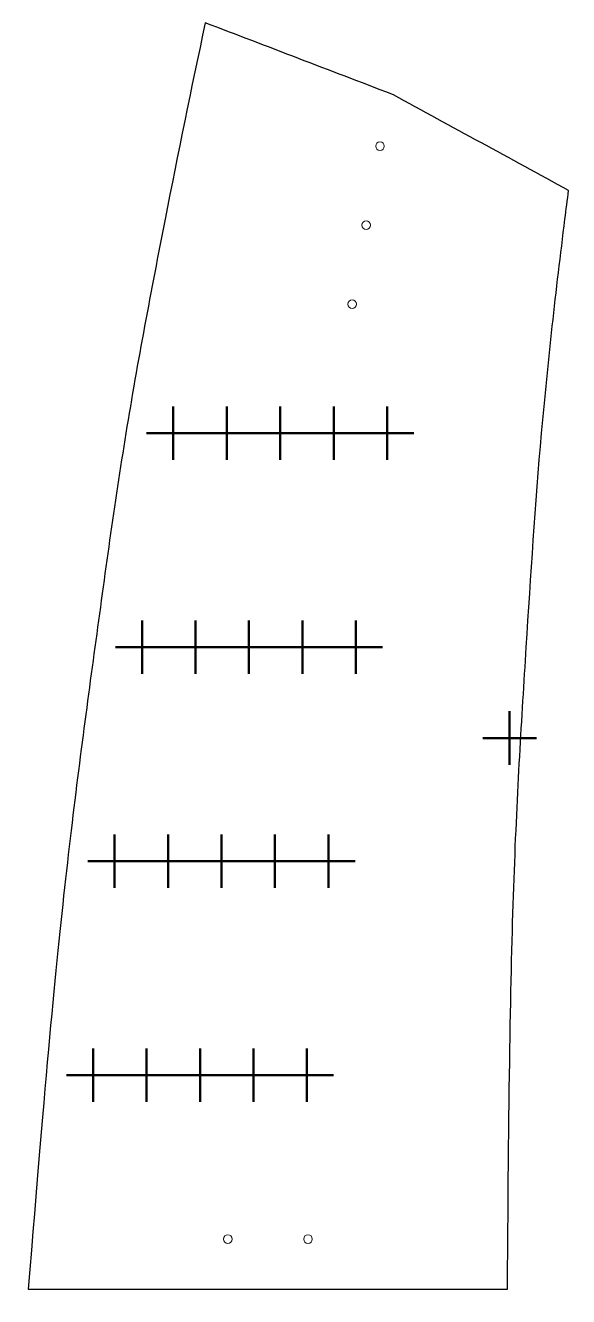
# Model space of a CAD drawing. Header units: inches. Extents: x -1683 to 11264, y -1696 to 865.
# Drawn here: x 7470 to 7510.6, y -403.4 to -308.4 of the extents above; entities that cross this region are included whole.
import ezdxf

# ---------------------------------------------------------------- set-up
doc = ezdxf.new("R2010")
doc.units = ezdxf.units.IN
doc.header["$MEASUREMENT"] = 0
doc.header["$PDMODE"] = 2
doc.header["$PDSIZE"] = 2
doc.layers.add('Drilling', color=3, linetype='Continuous', lineweight=13)
doc.layers.add('Engrave', color=4, linetype='Continuous', lineweight=50)

# ---------------------------------------------------------------- blocks, each defined once
blk = doc.blocks.new('*U2185')
at = {"layer": 'Engrave'}
blk.add_point((0, 0), dxfattribs=at)
blk = doc.blocks.new('*U2186')
at = {"layer": 'Engrave', "color": 0, "linetype": 'ByBlock', "lineweight": -2, "transparency": 16777216}
for p in [(0, 0), (4, 0), (8, 0), (12, 0), (16, 0)]:
    blk.add_blockref('*U2185', p, dxfattribs=at)
blk = doc.blocks.new('*U2187')
at = {"layer": 'Engrave'}
blk.add_point((0, 0), dxfattribs=at)
blk = doc.blocks.new('*U2188')
at = {"layer": 'Engrave', "color": 0, "linetype": 'ByBlock', "lineweight": -2, "transparency": 16777216}
for p in [(0, 0), (4, 0), (8, 0), (12, 0), (16, 0)]:
    blk.add_blockref('*U2187', p, dxfattribs=at)
blk = doc.blocks.new('*U2189')
at = {"layer": 'Engrave'}
blk.add_point((0, 0), dxfattribs=at)
blk = doc.blocks.new('*U2190')
at = {"layer": 'Engrave', "color": 0, "linetype": 'ByBlock', "lineweight": -2, "transparency": 16777216}
for p in [(0, 0), (4, 0), (8, 0), (12, 0), (16, 0)]:
    blk.add_blockref('*U2189', p, dxfattribs=at)
blk = doc.blocks.new('*U2191')
at = {"layer": 'Engrave'}
blk.add_point((0, 0), dxfattribs=at)
blk = doc.blocks.new('*U2192')
at = {"layer": 'Engrave', "color": 0, "linetype": 'ByBlock', "lineweight": -2, "transparency": 16777216}
for p in [(0, 0), (4, 0), (8, 0), (12, 0), (16, 0)]:
    blk.add_blockref('*U2191', p, dxfattribs=at)

msp = doc.modelspace()

# ---------------------------------------------------------------- linework, layer by layer
at = {"transparency": 33554687}
msp.add_open_spline([(7510.62968, -320.68673), (7510.53815, -321.40151), (7509.77291, -327.44963), (7508.47505, -338.83108), (7507.46486, -354.83108), (7506.45504, -370.82542), (7506.15843, -386.81411), (7506.05603, -402.83108), (7494.10564, -402.83108), (7482.15525, -402.83108), (7470.20486, -402.83108), (7471.47476, -386.83108), (7473.00873, -370.83108), (7475.18411, -354.83108), (7477.35949, -338.83108), (7480.32421, -323.27232), (7482.39117, -313.0469), (7483.44585, -308.15481), (7488.0955, -309.9321), (7492.74516, -311.70939), (7497.39481, -313.48669), (7497.43527, -313.50533), (7497.47572, -313.52398), (7497.51617, -313.54263), (7501.88734, -315.924), (7506.25851, -318.30537), (7510.62968, -320.68673)], degree=3, knots=[0, 0, 0, 0, 0.13402154, 1.13402154, 2.13402154, 3.13402154, 4.13296099, 4.13296099, 4.13296099, 5.13296099, 5.13296099, 5.13296099, 6.13296099, 7.13296099, 8.13296099, 9.13296099, 10.05022747, 10.05022747, 10.05022747, 11.05022747, 11.05022747, 11.05022747, 12.05022747, 12.05022747, 12.05022747, 13.05022747, 13.05022747, 13.05022747, 13.05022747], dxfattribs=at)
at = {"layer": 'Drilling'}
for centre in [(7496.51902, -317.37558), (7495.48152, -323.2852), (7494.44402, -329.19482), (7485.13045, -399.08108), (7491.13045, -399.08108)]:
    msp.add_circle(centre, 0.3225, dxfattribs=at)
at = {"layer": 'Engrave'}
msp.add_point((7506.21744, -361.62827), dxfattribs=at)

# ---------------------------------------------------------------- block references
at = {"layer": 'Engrave', "xscale": -1}
for name, p in [('*U2192', (7497.05248, -338.83108)), ('*U2190', (7494.71624, -354.83108)), ('*U2188', (7492.66175, -370.83108)), ('*U2186', (7491.05092, -386.83108))]:
    msp.add_blockref(name, p, dxfattribs=at)

doc.saveas('drawing.dxf')
